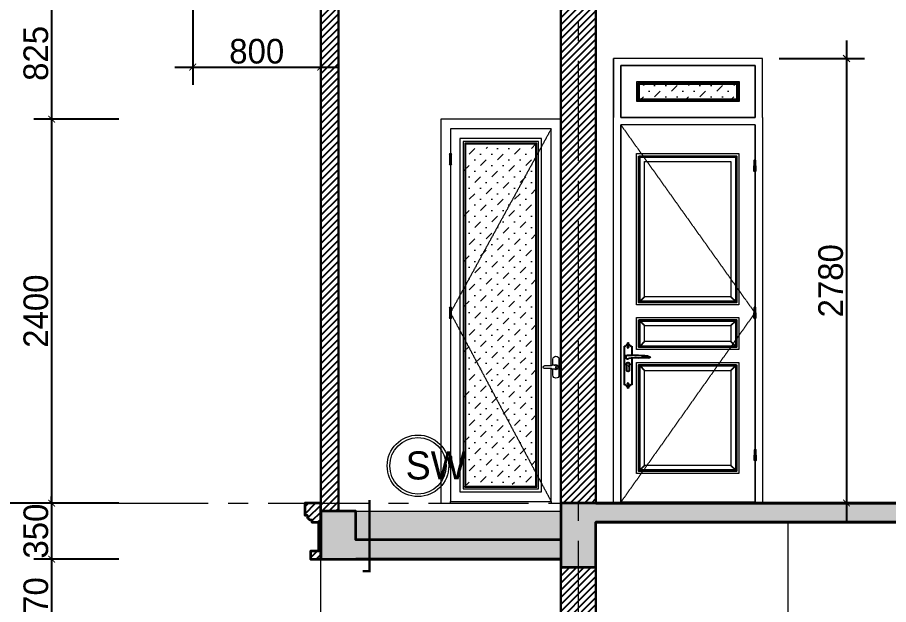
# Model space of a CAD drawing. Header units: millimetres. Extents: x 1832547 to 2001569, y -558009 to -417808.
# Drawn here: x 1939616 to 1945060, y -548834 to -545163 of the extents above; entities that cross this region are included whole.
import ezdxf

# ---------------------------------------------------------------- set-up
doc = ezdxf.new("R2010")
doc.units = ezdxf.units.MM
doc.header["$MEASUREMENT"] = 0
doc.linetypes.add('CENTER', pattern=[2, 1.25, -0.25, 0.25, -0.25])
doc.linetypes.add('HIDDEN', pattern=[9.525, 6.35, -3.175])
doc.layers.get('0').update_dxf_attribs({"linetype": 'CONTINUOUS'})
doc.layers.get('DEFPOINTS').update_dxf_attribs({"linetype": 'CONTINUOUS'})
for name, color, linetype, lineweight in [('AUDIT_I_120404221301-0', 7, 'CONTINUOUS', 15), ('CA-cot', 2, 'CONTINUOUS', 35), ('CA. HATCH', 250, 'CONTINUOUS', 9), ('CA. TUONG', 30, 'CONTINUOUS', 30), ('CA.cat 30', 30, 'CONTINUOUS', 35), ('CA.dim 08', 8, 'CONTINUOUS', 13), ('CA.khuat 75', 75, 'HIDDEN', 9), ('CA.manh 08', 8, 'CONTINUOUS', 9), ('CA.noi that 15', 15, 'CONTINUOUS', 9), ('CA.thay 145', 145, 'CONTINUOUS', 18), ('CA.tim 67', 67, 'CENTER', 9), ('CA.vat lieu 08', 8, 'CONTINUOUS', 5), ('Noithat', 39, 'CONTINUOUS', 9)]:
    doc.layers.add(name, color=color, linetype=linetype, lineweight=lineweight)
for name, color, linetype in [('Dim', 34, 'CONTINUOUS'), ('H', 250, 'CONTINUOUS'), ('net thay manh', 250, 'CONTINUOUS')]:
    doc.layers.add(name, color=color, linetype=linetype)
doc.styles.add('CA.JSC1', font='Vhavan.ttf', dxfattribs={"width": 0.8})
doc.styles.get("Standard").update_dxf_attribs({"font": 'roman.shx'})
doc.dimstyles.new('CA 70', dxfattribs={"dimscale": 0.7, "dimtxt": 220, "dimasz": 60, "dimexe": 160, "dimexo": 0, "dimgap": 30, "dimtad": 1, "dimdec": 0, "dimrnd": 5, "dimzin": 0, "dimdsep": 46, "dimtxsty": 'Standard', "dimblk": 'ARCHTICK', "dimcen": 0.09, "dimdle": 160, "dimclrd": 256, "dimclre": 256, "dimclrt": 255, "dimadec": 0, "dimazin": 0, "dimtfac": 1, "dimtdec": 0, "dimtix": 1, "dimtmove": 2, "dimatfit": 3, "dimldrblk": 'DOT', "dimfxl": 600, "dimfxlon": 1, "dimtolj": 1, "dimtzin": 0, "dimarcsym": 0})

# ---------------------------------------------------------------- blocks, each defined once
blk = doc.blocks.new('_ArchTick')
at = {"color": 1, "linetype": 'ByBlock', "const_width": 0.15}
blk.add_lwpolyline([(-0.5, -0.5), (0.5, 0.5)], dxfattribs=at)
blk = doc.blocks.new('*D533')
at = {"layer": 'CA.manh 08', "lineweight": -2, "transparency": 16777216}
for p, q in [((1939349, -544487.2), (1939349, -548311.2)), ((1939769, -544599.2), (1939237, -544599.2)), ((1939769, -548199.2), (1939237, -548199.2))]:
    blk.add_line(p, q, dxfattribs=at)
at = {"layer": 'DEFPOINTS', "color": 0, "transparency": 16777216}
for p in [(1939973.1, -544599.2), (1939349, -548199.2), (1939973.1, -548199.2)]:
    blk.add_point(p, dxfattribs=at)
at = {"layer": 'CA.manh 08', "lineweight": -2, "transparency": 16777216, "xscale": 42, "yscale": 42, "zscale": 42}
for p, rotation in [((1939349, -544599.2), 90), ((1939349, -548199.2), 270)]:
    blk.add_blockref('_ArchTick', p, dxfattribs=dict(at, rotation=rotation))
at = {"layer": 'CA.manh 08', "color": 255, "transparency": 16777216, "insert": (1939251, -546399.2), "char_height": 154, "attachment_point": 5, "rotation": 90}
blk.add_mtext('\\A1;3600', dxfattribs=at)
blk = doc.blocks.new('_DOT')
at = {"color": 1, "linetype": 'ByBlock'}
blk.add_line((-0.5, 0), (-1, 0), dxfattribs=at)
at = {"color": 1, "linetype": 'ByBlock', "const_width": 0.5}
blk.add_lwpolyline([(-0.25, 0, 1), (0.25, 0, 1)], format="xyb", close=True, dxfattribs=at)
blk = doc.blocks.new('*D534')
at = {"layer": 'CA.manh 08', "lineweight": -2, "transparency": 16777216}
for p, q in [((1939349, -548087.2), (1939349, -552011.2)), ((1939769, -548199.2), (1939237, -548199.2)), ((1939769, -551899.2), (1939237, -551899.2))]:
    blk.add_line(p, q, dxfattribs=at)
at = {"layer": 'DEFPOINTS', "color": 0, "transparency": 16777216}
for p in [(1939973.1, -548199.2), (1939349, -551899.2), (1940235.3, -551899.2)]:
    blk.add_point(p, dxfattribs=at)
at = {"layer": 'CA.manh 08', "lineweight": -2, "transparency": 16777216, "xscale": 42, "yscale": 42, "zscale": 42}
for p, rotation in [((1939349, -548199.2), 90), ((1939349, -551899.2), 270)]:
    blk.add_blockref('_ArchTick', p, dxfattribs=dict(at, rotation=rotation))
at = {"layer": 'CA.manh 08', "color": 255, "transparency": 16777216, "insert": (1939251, -550049.2), "char_height": 154, "attachment_point": 5, "rotation": 90}
blk.add_mtext('\\A1;3700', dxfattribs=at)
blk = doc.blocks.new('*D536')
at = {"layer": 'CA.manh 08', "lineweight": -2, "transparency": 16777216}
for p, q in [((1938779.8, -541837.2), (1938779.8, -552011.2)), ((1939199.8, -541949.2), (1938667.8, -541949.2)), ((1939199.8, -551899.2), (1938667.8, -551899.2))]:
    blk.add_line(p, q, dxfattribs=at)
at = {"layer": 'DEFPOINTS', "color": 0, "transparency": 16777216}
for p in [(1939965.7, -541949.2), (1938779.8, -551899.2), (1939965.7, -551899.2)]:
    blk.add_point(p, dxfattribs=at)
at = {"layer": 'CA.manh 08', "lineweight": -2, "transparency": 16777216, "xscale": 42, "yscale": 42, "zscale": 42}
for p, rotation in [((1938779.8, -541949.2), 90), ((1938779.8, -551899.2), 270)]:
    blk.add_blockref('_ArchTick', p, dxfattribs=dict(at, rotation=rotation))
at = {"layer": 'CA.manh 08', "color": 255, "transparency": 16777216, "insert": (1938681.8, -546924.2), "char_height": 154, "attachment_point": 5, "rotation": 90}
blk.add_mtext('\\A1;9950', dxfattribs=at)
blk = doc.blocks.new('A$C20F25EA7')
at = {"layer": 'CA.vat lieu 08', "ltscale": 0.5}
for centre, start, end in [((0, 42), 0, 180), ((0, -42), 180, 0)]:
    blk.add_arc(centre, 15.4, start, end, dxfattribs=at)
blk.add_wipeout([(18.8, 9.9), (25.1, 7), (60.1, 7), (65, 4.9), (67.1, 0), (65.1, -4.9), (60.1, -7), (25.1, -7), (18.8, -9.9), (0, -9.9), (-7, -7), (-9.9, 0), (-7, 7), (0, 9.9)]).dxf.layer = 'CA.vat lieu 08'
for p, q in [((0, 9.9), (18.8, 9.9)), ((18.8, 9.9), (24.6, 7.2)), ((25.5, 7), (60.1, 7)), ((0, -9.9), (18.8, -9.9)), ((19.7, -9.7), (24.6, -7.2)), ((25.5, -7), (60.1, -7))]:
    blk.add_line(p, q, dxfattribs=at)
for points in [[(-15.4, 42), (-15.4, -42)], [(15.4, 9.9), (15.4, 42)], [(15.4, -42), (15.4, -9.9)]]:
    blk.add_lwpolyline(points, dxfattribs=at)
blk.add_circle((0, 0), 2.8, dxfattribs=at)
for centre, radius, start, end in [((0, 0), 13.3, 48.259, 311.741), ((0, 0), 9.92, 90, 270), ((25.5, 8.9), 1.92, 242.8073, 270), ((60.1, 0), 6.96, 270, 90), ((18.8, -8), 1.92, 270, 297.1927), ((25.5, -8.9), 1.92, 90, 117.1927)]:
    blk.add_arc(centre, radius, start, end, dxfattribs=at)
blk = doc.blocks.new('BANLE')
at = {"layer": 'CA.noi that 15'}
for p, q in [((0, 68.6), (12, 68.6)), ((0, 38.2), (0, 68.6)), ((12, 68.6), (12, 38.2)), ((0, 38.2), (12, 38.2)), ((0, 6), (0, 36.4)), ((12, 36.4), (0, 36.4)), ((12, 6), (0, 6)), ((4, 38.2), (8, 38.2)), ((4, 36.4), (4, 38.2)), ((8, 36.4), (4, 36.4)), ((8, 38.2), (8, 36.4)), ((12, 36.4), (12, 6))]:
    blk.add_line(p, q, dxfattribs=at)
for centre, start, end in [((6, 68.6), 0, 180), ((6, 6), 180, 0)]:
    blk.add_arc(centre, 6, start, end, dxfattribs=at)
blk = doc.blocks.new('54y54')
at = {"layer": 'CA.dim 08'}
h = blk.add_hatch(dxfattribs=at)
h.set_pattern_fill('MUDST', color=256, scale=200, angle=45, style=0)
h.set_pattern_definition([(45, (1944595.16, -547749.67), (35.3553, 106.066), [50, -50, 0, -50, 0, -50])])
h.paths.add_polyline_path([(1944885.2, -547749.7), (1945335.2, -547715.2), (1945335.2, -545595.2), (1944885.2, -545629.7)])
at = {"layer": 'CA.khuat 75', "ltscale": 0.4}
blk.add_lwpolyline([(1945430.2, -545504.7), (1944800.2, -546654.7), (1945430.2, -547834.7)], dxfattribs=at)
at = {"layer": 'CA.noi that 15'}
blk.add_lwpolyline([(1944880.2, -547754.7), (1945350.2, -547754.7), (1945350.2, -545584.7), (1944880.2, -545584.7)], close=True, dxfattribs=at)
at = {"layer": 'CA.thay 145'}
blk.add_lwpolyline([(1945430.2, -547834.7), (1945430.2, -547844.7), (1945490.2, -547844.7), (1945490.2, -545444.7), (1944740.2, -545444.7), (1944740.2, -547844.7), (1944800.2, -547844.7), (1944800.2, -547834.7)], dxfattribs=at)
for points in [[(1944800.2, -547834.7), (1945430.2, -547834.7), (1945430.2, -545504.7), (1944800.2, -545504.7)], [(1944860.2, -547774.7), (1945370.2, -547774.7), (1945370.2, -545564.7), (1944860.2, -545564.7)]]:
    blk.add_lwpolyline(points, close=True, dxfattribs=at)
at = {"layer": 'CA.vat lieu 08'}
for points in [[(1944890.2, -547744.7), (1945340.2, -547744.7), (1945340.2, -545594.7), (1944890.2, -545594.7)], [(1944895.2, -547739.7), (1945335.2, -547739.7), (1945335.2, -545599.7), (1944895.2, -545599.7)]]:
    blk.add_lwpolyline(points, close=True, dxfattribs=at)
at = {"xscale": -1, "rotation": 180}
for p in [(1944794.2, -545657.4), (1944794.2, -546617.4)]:
    blk.add_blockref('BANLE', p, dxfattribs=at)
blk.add_blockref('BANLE', (1944794.2, -547621.9))
at = {"extrusion": (0, 0, -1), "xscale": 1.200000000186265, "yscale": 1.200000000186265, "zscale": -1.200000000186265}
blk.add_blockref('A$C20F25EA7', (-1945459.9, -546995), dxfattribs=at)
blk = doc.blocks.new('sÓwrwrrwrwr')
at = {"layer": 'Noithat', "linetype": 'Continuous'}
blk.add_line((6, 0), (-6, 0), dxfattribs=at)
at = {"layer": 'Noithat'}
for points in [[(6, 0), (6, 31.3, 0.414214), (0.4, 36.9), (-0.4, 36.9, 0.414214), (-6, 31.3), (-6, 0)], [(6, 0), (6, -31.3, -0.414214), (0.4, -36.9), (-0.4, -36.9, -0.414214), (-6, -31.3), (-6, 0)]]:
    blk.add_lwpolyline(points, format="xyb", dxfattribs=at)
blk = doc.blocks.new('KHOA')
at = {"layer": 'H'}
for p, q in [((-23.5, 92.2), (-23.5, 46.3)), ((-8.8, 98.5), (-6.7, 98.5)), ((-7.9, 99.3), (-6.7, 99.3)), ((-6.7, 99.3), (-6.7, 98.5)), ((-3.5, 85.8), (-3.5, 91.7)), ((-0.4, 99.3), (-0.4, 98.5)), ((0.9, 99.3), (-0.4, 99.3)), ((1.7, 98.5), (-0.4, 98.5)), ((16.5, 92.2), (16.5, -107.8)), ((-6.6, 88.8), (-0.6, 88.8)), ((-23.5, 32.8), (-23.5, -107.8)), ((7.8, 43.6), (7.8, 30.7)), ((-8.8, -114.1), (-6.7, -114.1)), ((-7.9, -114.8), (-6.7, -114.8)), ((-6.7, -114.8), (-6.7, -114.1)), ((-6.6, -104.4), (-0.6, -104.4)), ((-3.5, -101.4), (-3.5, -107.3)), ((1.7, -114.1), (-0.4, -114.1)), ((-0.4, -114.8), (-0.4, -114.1)), ((0.9, -114.8), (-0.4, -114.8))]:
    blk.add_line(p, q, dxfattribs=at)
blk.add_lwpolyline([(-3.4, 2, 6, 6, 0), (-3.4, -2.6, 4, 3, 0), (-3.4, -10.9, 1.8, 0.8, 0), (-3.4, -19, 1, 1.2, 0), (-3.4, -22.1, 1.2, 1.2, 0)], format="xyseb", dxfattribs=at)
for points in [[(-9.8, -9.9), (-9.8, -32.7)], [(3, -32.7), (3, -9.9)]]:
    blk.add_lwpolyline(points, dxfattribs=at)
for centre in [(-3.5, 88.8), (-3.5, -104.4)]:
    blk.add_circle(centre, 3.92, dxfattribs=at)
for centre, radius, start, end in [((-12.8, 66.5), 27.8, 96.2513, 112.6349), ((-14.4, 93.2), 3.82, 72.3252, 125.4244), ((-17.1, 95), 1.43, 328.1015, 70.5025), ((-12.1, 96.7), 1.07, 173.8481, 349.1017), ((-8.8, 96.2), 2.29, 88.8688, 172.7227), ((-6.2, 101), 2.41, 92.657, 225.2423), ((-7.6, 106.3), 3.18, 292.5325, 23.8379), ((-1.5, 109.3), 3.56, 124.197, 208.2348), ((-5.5, 109.3), 3.56, 331.7652, 55.803), ((0.5, 106.3), 3.18, 156.1621, 247.4675), ((-0.8, 101), 2.41, 314.7577, 87.343), ((1.8, 96.2), 2.29, 7.2773, 91.1312), ((5.1, 96.7), 1.07, 190.8983, 6.1519), ((7.3, 93.2), 3.82, 54.5756, 107.6748), ((10, 95), 1.43, 109.4975, 211.8985), ((5.8, 66.5), 27.8, 67.3651, 83.7487), ((-82.4, 587.1), 543.9, 269.1166, 275.9249), ((-17.6, -67.1), 113.5, 77.0499, 94.3776), ((-113.5, 35.6), 4.51, 164.3617, 317.5619), ((-93.2, -6.1), 49.4, 87.2758, 119.926), ((-84.3, -260.8), 294.5, 84.96, 95.04), ((-39.5, -152.9), 186.4, 80.2998, 95.8198), ((-3.4, -2.3), 9.94, 309.9002, 230.0998), ((-0.1, 33.5), 8.41, 198.2808, 340.9097), ((-3.4, -32.7), 6.38, 180, 0), ((-12.8, -82.1), 27.8, 247.3651, 263.7487), ((-17.1, -110.5), 1.43, 289.4975, 31.8985), ((-14.4, -108.8), 3.82, 234.5756, 287.6748), ((-12.1, -112.3), 1.07, 10.8983, 186.1519), ((-8.8, -111.8), 2.29, 187.2773, 271.1312), ((-6.2, -116.5), 2.41, 134.7577, 267.343), ((-7.6, -121.9), 3.18, 336.1621, 67.4675), ((-1.5, -124.8), 3.56, 151.7652, 235.803), ((-5.5, -124.8), 3.56, 304.197, 28.2348), ((0.5, -121.9), 3.18, 112.5325, 203.8379), ((-0.8, -116.5), 2.41, 272.657, 45.2423), ((1.8, -111.8), 2.29, 268.8688, 352.7227), ((5.1, -112.3), 1.07, 353.8481, 169.1017), ((7.3, -108.8), 3.82, 252.3252, 305.4244), ((10, -110.5), 1.43, 148.1015, 250.5025), ((5.8, -82.1), 27.8, 276.2513, 292.6349)]:
    blk.add_arc(centre, radius, start, end, dxfattribs=at)
blk = doc.blocks.new('A$C796aad6e')
at = {"layer": 'CA. HATCH'}
h = blk.add_hatch(dxfattribs=at)
h.set_pattern_fill('MUDST', color=256, scale=200, angle=45, double=1)
h.set_pattern_definition([(45, (-1976142.46, 550321.75), (35.355339, 106.0660172), [50, -50, 0, -50, 0, -50])])
h.paths.add_polyline_path([(159, 2620.9), (771, 2620.9), (771, 2523.9), (159, 2523.9)])
at = {"layer": 'CA.khuat 75', "ltscale": 0.4}
blk.add_lwpolyline([(45, 2364.9), (883.1, 1189.3), (45, 5)], dxfattribs=at)
at = {"layer": 'CA.noi that 15'}
for points in [[(193.1, 2135), (733.1, 2135), (733.1, 1289.9), (193.1, 1289.9)], [(193.1, 1109.9), (733.1, 1109.9), (733.1, 1009.9), (193.1, 1009.9)], [(733.1, 829.9), (733.1, 235), (193.1, 235), (193.1, 829.9)]]:
    blk.add_lwpolyline(points, close=True, dxfattribs=at)
at = {"layer": 'CA.thay 145'}
for points in [[(0, 2409.9), (0, 2779.9)], [(930, 2409.9), (930, 2779.9), (0, 2779.9), (0, 2409.9)], [(930, 2409.9), (930, 2779.9)], [(885, 2409.9), (885, 2734.9), (45, 2734.9), (45, 2409.9)], [(0, 0), (0, 2409.9)], [(930, 2409.9), (930, 0), (885, 0), (885, 2364.9), (45, 2364.9), (45, 0), (0, 0)], [(45, 2409.9), (885, 2409.9)], [(885, 2364.9), (885, 5), (45, 5), (45, 2364.9)], [(783.1, 879.9), (783.1, 185), (143.1, 185), (143.1, 879.9), (783.1, 879.9)]]:
    blk.add_lwpolyline(points, dxfattribs=at)
for points in [[(45, 2734.9), (885, 2734.9), (885, 2409.9), (45, 2409.9)], [(145, 2634.9), (785, 2634.9), (785, 2509.9), (145, 2509.9)], [(143.1, 2185), (783.1, 2185), (783.1, 1239.9), (143.1, 1239.9)], [(143.1, 1159.9), (783.1, 1159.9), (783.1, 959.9), (143.1, 959.9)]]:
    blk.add_lwpolyline(points, close=True, dxfattribs=at)
at = {"layer": 'net thay manh'}
for p, q in [((193.1, 1289.9), (163.1, 1259.9)), ((733.1, 1289.9), (763.1, 1259.9)), ((193.1, 1109.9), (163.1, 1139.9)), ((733.1, 1109.9), (763.1, 1139.9)), ((193.1, 1009.9), (163.1, 979.9)), ((733.1, 1009.9), (763.1, 979.9)), ((163.1, 859.9), (193.1, 829.9)), ((733.1, 829.9), (763.1, 859.9)), ((193.1, 235), (163.1, 205)), ((733.1, 235), (763.1, 205))]:
    blk.add_line(p, q, dxfattribs=at)
for points in [[(152, 2627.9), (778, 2627.9), (778, 2516.9), (152, 2516.9)], [(159, 2620.9), (771, 2620.9), (771, 2523.9), (159, 2523.9)], [(158.1, 2170), (768.1, 2170), (768.1, 1254.9), (158.1, 1254.9)], [(163.1, 2165), (763.1, 2165), (763.1, 1259.9), (163.1, 1259.9)], [(158.1, 1144.9), (768.1, 1144.9), (768.1, 974.9), (158.1, 974.9)], [(163.1, 1139.9), (763.1, 1139.9), (763.1, 979.9), (163.1, 979.9)], [(768.1, 864.9), (768.1, 200), (158.1, 200), (158.1, 864.9)], [(763.1, 859.9), (763.1, 205), (163.1, 205), (163.1, 859.9)]]:
    blk.add_lwpolyline(points, close=True, dxfattribs=at)
at = {"layer": 'CA.thay 145'}
for p in [(882.9, 2108.8), (883.1, 1189.3), (885, 299.7)]:
    blk.add_blockref('sÓwrwrrwrwr', p, dxfattribs=at)
at = {"layer": 'Dim', "linetype": 'CENTER', "ltscale": 0.6, "xscale": -1.200000000186265, "yscale": 1.200000000186265, "zscale": 1.200000000186264}
blk.add_blockref('KHOA', (86.2, 869.8), dxfattribs=at)
blk = doc.blocks.new('*D560')
at = {"layer": 'CA.manh 08', "lineweight": -2, "transparency": 16777216}
for p, q in [((1944796.7, -545307.4), (1944796.7, -548311.2)), ((1944376.7, -545419.4), (1944908.7, -545419.4)), ((1944376.7, -548199.2), (1944908.7, -548199.2))]:
    blk.add_line(p, q, dxfattribs=at)
at = {"layer": 'DEFPOINTS', "color": 0, "transparency": 16777216}
for p in [(1944271.4, -545419.4), (1944271.4, -548199.2), (1944796.7, -548199.2)]:
    blk.add_point(p, dxfattribs=at)
at = {"layer": 'CA.manh 08', "lineweight": -2, "transparency": 16777216, "xscale": 42, "yscale": 42, "zscale": 42}
for p, rotation in [((1944796.7, -545419.4), 90), ((1944796.7, -548199.2), 270)]:
    blk.add_blockref('_ArchTick', p, dxfattribs=dict(at, rotation=rotation))
at = {"layer": 'CA.manh 08', "color": 255, "transparency": 16777216, "insert": (1944698.7, -546809.3), "char_height": 154, "attachment_point": 5, "rotation": 90}
blk.add_mtext('\\A1;2780', dxfattribs=at)
blk = doc.blocks.new('*D565')
at = {"layer": 'CA.manh 08', "lineweight": -2, "transparency": 16777216}
for p, q in [((1939829.9, -544864.1), (1939829.9, -545911.2)), ((1940249.9, -544976.1), (1939717.9, -544976.1)), ((1940249.9, -545799.2), (1939717.9, -545799.2))]:
    blk.add_line(p, q, dxfattribs=at)
at = {"layer": 'DEFPOINTS', "color": 0, "transparency": 16777216}
for p in [(1941198.3, -544976.1), (1939829.9, -545799.2), (1942261.4, -545799.2)]:
    blk.add_point(p, dxfattribs=at)
at = {"layer": 'CA.manh 08', "lineweight": -2, "transparency": 16777216, "xscale": 42, "yscale": 42, "zscale": 42}
for p, rotation in [((1939829.9, -544976.1), 90), ((1939829.9, -545799.2), 270)]:
    blk.add_blockref('_ArchTick', p, dxfattribs=dict(at, rotation=rotation))
at = {"layer": 'CA.manh 08', "color": 255, "transparency": 16777216, "insert": (1939731.9, -545387.6), "char_height": 154, "attachment_point": 5, "rotation": 90}
blk.add_mtext('\\A1;825', dxfattribs=at)
blk = doc.blocks.new('*D566')
at = {"layer": 'CA.manh 08', "lineweight": -2, "transparency": 16777216}
for p, q in [((1939829.9, -545687.2), (1939829.9, -548311.2)), ((1940249.9, -545799.2), (1939717.9, -545799.2)), ((1940249.9, -548199.2), (1939717.9, -548199.2))]:
    blk.add_line(p, q, dxfattribs=at)
at = {"layer": 'DEFPOINTS', "color": 0, "transparency": 16777216}
for p in [(1942261.4, -545799.2), (1939829.9, -548199.2), (1941018.4, -548199.2)]:
    blk.add_point(p, dxfattribs=at)
at = {"layer": 'CA.manh 08', "lineweight": -2, "transparency": 16777216, "xscale": 42, "yscale": 42, "zscale": 42}
for p, rotation in [((1939829.9, -545799.2), 90), ((1939829.9, -548199.2), 270)]:
    blk.add_blockref('_ArchTick', p, dxfattribs=dict(at, rotation=rotation))
at = {"layer": 'CA.manh 08', "color": 255, "transparency": 16777216, "insert": (1939731.9, -546999.2), "char_height": 154, "attachment_point": 5, "rotation": 90}
blk.add_mtext('\\A1;2400', dxfattribs=at)
blk = doc.blocks.new('*D567')
at = {"layer": 'CA.manh 08', "lineweight": -2, "transparency": 16777216}
for p, q in [((1939829.9, -548199.2), (1939829.9, -548157.2)), ((1940249.9, -548199.2), (1939717.9, -548199.2)), ((1939829.9, -548199.2), (1939829.9, -548549.4)), ((1940249.9, -548549.4), (1939717.9, -548549.4)), ((1939829.9, -548549.4), (1939829.9, -548591.4))]:
    blk.add_line(p, q, dxfattribs=at)
at = {"layer": 'DEFPOINTS', "color": 0, "transparency": 16777216}
for p in [(1941018.4, -548199.2), (1939829.9, -548549.4), (1941731.4, -548549.4)]:
    blk.add_point(p, dxfattribs=at)
at = {"layer": 'CA.manh 08', "lineweight": -2, "transparency": 16777216, "xscale": 42, "yscale": 42, "zscale": 42}
for p, rotation in [((1939829.9, -548199.2), 270), ((1939829.9, -548549.4), 90)]:
    blk.add_blockref('_ArchTick', p, dxfattribs=dict(at, rotation=rotation))
at = {"layer": 'CA.manh 08', "color": 255, "transparency": 16777216, "insert": (1939731.9, -548374.3), "char_height": 154, "attachment_point": 5, "rotation": 90}
blk.add_mtext('\\A1;350', dxfattribs=at)
blk = doc.blocks.new('*D568')
at = {"layer": 'CA.manh 08', "lineweight": -2, "transparency": 16777216}
for p, q in [((1939829.9, -548437.4), (1939829.9, -549231.2)), ((1940249.9, -548549.4), (1939717.9, -548549.4)), ((1940249.9, -549119.2), (1939717.9, -549119.2))]:
    blk.add_line(p, q, dxfattribs=at)
at = {"layer": 'DEFPOINTS', "color": 0, "transparency": 16777216}
for p in [(1941731.4, -548549.4), (1939829.9, -549119.2), (1943164.2, -549119.2)]:
    blk.add_point(p, dxfattribs=at)
at = {"layer": 'CA.manh 08', "lineweight": -2, "transparency": 16777216, "xscale": 42, "yscale": 42, "zscale": 42}
for p, rotation in [((1939829.9, -548549.4), 90), ((1939829.9, -549119.2), 270)]:
    blk.add_blockref('_ArchTick', p, dxfattribs=dict(at, rotation=rotation))
at = {"layer": 'CA.manh 08', "color": 255, "transparency": 16777216, "insert": (1939731.9, -548834.3), "char_height": 154, "attachment_point": 5, "rotation": 90}
blk.add_mtext('\\A1;570', dxfattribs=at)
blk = doc.blocks.new('*D584')
at = {"layer": 'CA.manh 08', "lineweight": -2, "transparency": 16777216}
for p, q in [((1940711.4, -545053), (1940711.4, -545585)), ((1941511.4, -545053), (1941511.4, -545585)), ((1940599.4, -545473), (1941623.4, -545473))]:
    blk.add_line(p, q, dxfattribs=at)
at = {"layer": 'DEFPOINTS', "color": 0, "transparency": 16777216}
for p in [(1940711.4, -544666.3), (1941511.4, -544728.1), (1941511.4, -545473)]:
    blk.add_point(p, dxfattribs=at)
at = {"layer": 'CA.manh 08', "lineweight": -2, "transparency": 16777216, "xscale": 42, "yscale": 42, "zscale": 42, "rotation": 180}
blk.add_blockref('_ArchTick', (1940711.4, -545473), dxfattribs=at)
at = {"layer": 'CA.manh 08', "lineweight": -2, "transparency": 16777216, "xscale": 42, "yscale": 42, "zscale": 42}
blk.add_blockref('_ArchTick', (1941511.4, -545473), dxfattribs=at)
at = {"layer": 'CA.manh 08', "color": 255, "transparency": 16777216, "insert": (1941111.4, -545375), "char_height": 154, "attachment_point": 5}
blk.add_mtext('\\A1;800', dxfattribs=at)
blk = doc.blocks.new('A$C31C4286B')
at = {"color": 2, "ltscale": 5}
blk.add_lwpolyline([(61.5, 644.2, 22.4, 22.4, 0), (61.5, 11.2, 22.4, 22.4, 0), (0, 11.2, 0, 0, 0), (0, 947.5, 0, 0, 0), (218.3, 947.5, 0, 0, 0)], format="xyseb", dxfattribs=at)
at = {"layer": 'CA.manh 08'}
blk.add_circle((491.9, 947.5), 273.7, dxfattribs=at)
at = {"layer": 'CA.thay 145'}
blk.add_circle((491.9, 947.5), 250.8, dxfattribs=at)

msp = doc.modelspace()

# ---------------------------------------------------------------- hatches: boundary and pattern name
at = {"layer": 'CA.vat lieu 08'}
h = msp.add_hatch(dxfattribs=at)
h.set_pattern_fill('AR-SAND', color=256, scale=11, angle=11)
h.set_pattern_definition([(48.5, (0, 0), (-4.7244043, 20.67343179), [0, -16.72, 0, -18.7, 0, -17.875]), (18.5, (0, 0), (13.18647074, 34.1878307), [0, -9.02, 0, -15.07, 0, -5.775]), (338.5, (-13.281, -2.582), (33.61431157, 6.59737497), [0, -5.5, 0, -19.8, 0, -25.85]), (328.5, (-13.28, -2.582), (30.6176992, 15.7866081), [0, -2.75, 0, -12.98, 0, -14.85])])
h.paths.add_polyline_path([(1941731.4, -548249.2), (1943011.4, -548249.2), (1943011.4, -548429.4), (1941731.4, -548429.4)])
at = {"layer": 'H'}
h = msp.add_hatch(dxfattribs=at)
h.set_pattern_fill('ANSI31', color=256, scale=250, style=0)
h.paths.add_polyline_path([(1941511.4, -548199.2), (1941411.4, -548199.2), (1941411.4, -548274.2), (1941426.4, -548274.2), (1941426.4, -548278.3), (1941426.9, -548282.3), (1941427.9, -548286.2), (1941429.6, -548289.9), (1941431.7, -548293.3), (1941434.4, -548296.3), (1941437.4, -548299), (1941440.8, -548301.1), (1941444.5, -548302.8), (1941448.4, -548303.8), (1941452.4, -548304.3), (1941456.4, -548304.3), (1941456.4, -548319.2), (1941496.4, -548319.2), (1941496.4, -548499.2), (1941446.4, -548499.2), (1941446.4, -548549.2), (1941511.4, -548549.2)])

# ---------------------------------------------------------------- linework, layer by layer
at = {"layer": 'CA-cot'}
for points in [[(1943231.4, -548199.2), (1943011.4, -548199.2), (1943011.4, -548249.2)], [(1943231.4, -548199.2), (1947891.4, -548199.2)], [(1941731.4, -548249.2), (1941511.4, -548249.2), (1941511.4, -548549.4), (1941731.4, -548549.4), (1941731.4, -548549.4)], [(1943011.4, -548369.2), (1943011.4, -548599.2), (1943231.4, -548599.2), (1943231.4, -548319.2)], [(1947891.4, -548319.2), (1943231.4, -548319.2)], [(1943011.4, -548549.4), (1941731.4, -548549.4)]]:
    msp.add_lwpolyline(points, dxfattribs=at)
at = {"layer": 'CA. TUONG'}
for points in [[(1941621.4, -548249.2), (1941511.4, -548249.2), (1941511.4, -544976.1), (1941621.4, -544976.1)], [(1943011.4, -548199.2), (1943231.4, -548199.2), (1943231.4, -544999.2), (1943011.4, -544999.2)], [(1943011.4, -548984.2), (1943231.4, -548984.2), (1943231.4, -548599.2), (1943011.4, -548599.2)]]:
    msp.add_lwpolyline(points, close=True, dxfattribs=at)
at = {"layer": 'CA.cat 30'}
msp.add_lwpolyline([(1941511.4, -548199.2), (1941411.4, -548199.2), (1941411.4, -548274.2), (1941426.4, -548274.2), (1941426.4, -548278.3), (1941426.9, -548282.3), (1941427.9, -548286.2), (1941429.6, -548289.9), (1941431.7, -548293.3), (1941434.4, -548296.3), (1941437.4, -548299), (1941440.8, -548301.1), (1941444.5, -548302.8), (1941448.4, -548303.8), (1941452.4, -548304.3), (1941456.4, -548304.3), (1941456.4, -548319.2), (1941496.4, -548319.2), (1941496.4, -548499.2), (1941446.4, -548499.2), (1941446.4, -548549.2), (1941511.4, -548549.2)], close=True, dxfattribs=at)
at = {"layer": 'CA.dim 08'}
msp.add_lwpolyline([(1941731.4, -548249.2), (1943011.4, -548249.2), (1943011.4, -548429.4), (1941731.4, -548429.4)], close=True, dxfattribs=at)
at = {"layer": 'CA.thay 145'}
msp.add_lwpolyline([(1944431.4, -551889.2), (1944431.4, -548319.2)], dxfattribs=at)
at = {"layer": 'CA.tim 67', "ltscale": 500}
for p, q in [((1941511.4, -556059.9), (1941511.4, -538939.4)), ((1943121.4, -556059.9), (1943121.4, -538939.4))]:
    msp.add_line(p, q, dxfattribs=at)
msp.add_lwpolyline([(1938183.9, -548199.2), (1959695.1, -548199.2)], dxfattribs=at)

# ---------------------------------------------------------------- block references
at = {"layer": 'CA-cot'}
msp.add_blockref('A$C796aad6e', (1943341.4, -548199.2), dxfattribs=at)

# ---------------------------------------------------------------- dimensions: what is measured, and where the dimension line sits
at = {"layer": 'CA.manh 08'}
for base, p1, p2, picture, middle in [((1938779.8, -551899.2), (1939965.7, -541949.2), (1939965.7, -551899.2), '*D536', (1938681.8, -546924.2)), ((1939349, -548199.2), (1939973.1, -544599.2), (1939973.1, -548199.2), '*D533', (1939251, -546399.2)), ((1944796.7, -548199.2), (1944271.4, -545419.4), (1944271.4, -548199.2), '*D560', (1944698.7, -546809.3)), ((1939349, -551899.2), (1939973.1, -548199.2), (1940235.3, -551899.2), '*D534', (1939251, -550049.2)), ((1939829.9, -548549.4), (1941018.4, -548199.2), (1941731.4, -548549.4), '*D567', (1939731.9, -548374.3)), ((1939829.9, -549119.2), (1941731.4, -548549.4), (1943164.2, -549119.2), '*D568', (1939731.9, -548834.3))]:
    dim = msp.add_linear_dim(base=base, p1=p1, p2=p2, angle=90, dimstyle='CA 70', dxfattribs=at)
    dim.commit()
    dim.dimension.update_dxf_attribs({"geometry": picture, "text_midpoint": middle})
dim = msp.add_linear_dim(base=(1941511.4, -545473), p1=(1940711.4, -544666.3), p2=(1941511.4, -544728.1), dimstyle='CA 70', dxfattribs=at)
dim.commit()
dim.dimension.update_dxf_attribs({"geometry": '*D584', "text_midpoint": (1941111.4, -545375)})

# ---------------------------------------------------------------- next in the draw order: block references
at = {"layer": 'CA-cot'}
msp.add_blockref('54y54', (-2478.7, -354.6), dxfattribs=at)

# ---------------------------------------------------------------- next in the draw order: hatches: boundary and pattern name
at = {"layer": 'CA. HATCH'}
h = msp.add_hatch(dxfattribs=at)
h.set_pattern_fill('BETONG', color=256, scale=20, pattern_type=2)
h.set_pattern_definition([(0, (0, 0), (0, 103.9230485), [2.5, -57.5]), (0, (0, 4.33), (0, 103.9230485), [2.5, -57.5]), (120, (0, 0), (-90, -51.961524), [2.5, -57.5]), (120, (3.75, 2.17), (-90, -51.961524), [2.5, -57.5]), (0, (30, 51.96), (0, 103.9230485), [2.5, -57.5]), (0, (30, 56.29), (0, 103.9230485), [2.5, -57.5]), (120, (30, 51.96), (-90, -51.961524), [2.5, -57.5]), (120, (33.75, 54.13), (-90, -51.961524), [2.5, -57.5]), (60, (2.5, 0), (-90, 51.961524), [2.5, -57.5]), (60, (-1.25, 2.17), (-90, 51.961524), [2.5, -57.5]), (60, (32.5, -51.96), (-90, 51.961524), [2.5, -57.5]), (60, (28.75, -49.8), (-90, 51.961524), [2.5, -57.5]), (45, (0, 0), (-21.21320344, 21.21320344), []), (50, (0, 0), (143.4520365, -12.550427), [15, -165]), (355, (0, 0), (-27.750267, 150.438427), [12, -132]), (100.4514, (11.95, -1.05), (115.701876, 137.887908), [12.748038, -140.228422]), (46.1842, (0, 40), (213.44821, -33.103803), [22.5, -247.5]), (96.6356, (17.79, 37.24), (186.932541, 194.823574), [19.122058, -210.3426]), (351.1842, (0, 40), (186.93239, 194.82372), [18, -198]), (21, (20, 30), (119.3814104, -80.523778), [15, -165]), (326, (20, 30), (48.663066, 145.030009), [12, -132]), (71.4514, (29.95, 23.29), (168.044526, 64.506099), [12.748038, -140.228422]), (37.5, (0, 0), (2.431971, 66.5787708), [0, -130.4, 0, -134, 0, -132.5]), (7.5, (0, 0), (52.6139075, 78.8823424), [0, -76.4, 0, -127.4, 0, -50.5]), (327.5, (-44.6, 0), (106.7644872, -4.5109743), [0, -50, 0, -156, 0, -207]), (317.5, (-64.6, 0), (116.637234, 20.0209965), [0, -65, 0, -103.6, 0, -147])])
h.paths.add_polyline_path([(1955211.4, -544599.3), (1955101.4, -544599.3), (1953736.4, -541949.3), (1953736.4, -541609.3), (1953516.4, -541609.3), (1953516.4, -541949.3), (1953601.5, -541949.3), (1954966.5, -544599.2), (1951371.4, -544599.2), (1951151.4, -544599.2), (1948111.4, -544599.2), (1947891.4, -544599.2), (1947891.4, -544599.2), (1943231.4, -544599.2), (1943231.4, -544599.2), (1943011.4, -544599.2), (1941756.4, -544598.8), (1943121.4, -541948.8), (1943206.4, -541948.8), (1943206.4, -541608.9), (1942986.4, -541608.9), (1942986.4, -541948.8), (1941621.4, -544598.8), (1941511.4, -544598.8), (1941511.4, -544857), (1941198.3, -544857), (1941198.3, -544598.8), (1940978.3, -544598.8), (1940743.8, -544598.8), (1940743.8, -544717.9), (1940978.3, -544717.9), (1940978.3, -544976.1), (1941198.3, -544976.1), (1941511.4, -544976.1), (1941731.4, -544976.1), (1941731.4, -544719.2), (1943011.4, -544719.2), (1943011.4, -544999.2), (1943231.4, -544999.2), (1943231.4, -544719.2), (1947891.4, -544719.2), (1947891.4, -544999.2), (1948111.4, -544999.2), (1948111.4, -544719.2), (1951151.4, -544719.2), (1951151.4, -544999.2), (1951371.4, -544999.2), (1951371.4, -544717.9), (1954991.4, -544717.9), (1954991.4, -544976.1), (1955211.4, -544976.1), (1955524.6, -544976.1), (1955744.6, -544976.1), (1955744.6, -544717.9), (1955979.1, -544717.9), (1955979.1, -544598.8), (1955744.6, -544598.8), (1955524.6, -544598.8), (1955524.6, -544857), (1955211.4, -544857)])
h.paths.add_polyline_path([(1958711.4, -548199.2), (1958491.4, -548199.2), (1958491.4, -548249.2), (1955211.4, -548249.2), (1955211.4, -548199.2), (1954991.4, -548199.2), (1951371.4, -548199.2), (1951151.4, -548199.2), (1948111.4, -548199.2), (1947891.4, -548199.2), (1943231.4, -548199.2), (1943011.4, -548199.2), (1943011.4, -548429.4), (1941731.4, -548429.4), (1941731.4, -548249.2), (1941511.4, -548249.2), (1941511.4, -548549.4), (1943011.4, -548549.4), (1943011.4, -548599.2), (1943231.4, -548599.2), (1943231.4, -548319.2), (1947891.4, -548319.2), (1947891.4, -548599.2), (1948111.4, -548599.2), (1948111.4, -548319.2), (1951151.4, -548319.2), (1951151.4, -548599.2), (1951371.4, -548599.2), (1951371.4, -548319.2), (1954991.4, -548319.2), (1954991.4, -548599.2), (1955211.4, -548599.2), (1955211.4, -548369.2), (1958491.4, -548369.2), (1958491.4, -548599.2), (1958711.4, -548599.2)])
h.paths.add_polyline_path([(1943011.4, -549034.2), (1942946.4, -549034.2), (1942946.4, -548984.2), (1943011.4, -548984.2), (1943231.4, -548984.2), (1943231.4, -549119.2), (1943011.4, -549119.2)])
h.paths.add_polyline_path([(1943011.4, -551899.2), (1943231.4, -551899.2), (1943231.4, -552399.2), (1943011.4, -552399.2)])
h.paths.add_polyline_path([(1947891.4, -551899.2), (1948111.4, -551899.2), (1948111.4, -552399.2), (1947891.4, -552399.2)])
h.paths.add_polyline_path([(1951151.4, -551899.2), (1951371.4, -551899.2), (1951371.4, -552399.2), (1951151.4, -552399.2)])
h.paths.add_polyline_path([(1954991.4, -551899.2), (1955211.4, -551899.2), (1955211.4, -552399.2), (1954991.4, -552399.2)])
h.paths.add_polyline_path([(1958491.4, -551899.2), (1958711.4, -551899.2), (1958711.4, -552399.2), (1958491.4, -552399.2)])
at = {"layer": 'H'}
h = msp.add_hatch(dxfattribs=at)
h.set_pattern_fill('ANSI31', color=256, scale=250, style=0)
h.paths.add_polyline_path([(1943011.4, -548984.2), (1943231.4, -548984.2), (1943231.4, -548599.2), (1943011.4, -548599.2)])
h.paths.add_polyline_path([(1943011.4, -548199.2), (1943231.4, -548199.2), (1943231.4, -544999.2), (1943011.4, -544999.2)])
h.paths.add_polyline_path([(1941621.4, -548249.2), (1941511.4, -548249.2), (1941511.4, -544976.1), (1941621.4, -544976.1)])
h.paths.add_polyline_path([(1940978.3, -544717.9), (1940743.8, -544717.9), (1940743.8, -544598.8), (1940711.4, -544598.8), (1940711.4, -544732.9), (1940743.8, -544732.9), (1940743.8, -544749.6), (1940762.3, -544749.6), (1940762.3, -544749.6), (1940768.7, -544751.4), (1940775, -544753.5), (1940781.1, -544756.1), (1940787.1, -544759.1), (1940792.8, -544762.5), (1940798.3, -544766.2), (1940803.6, -544770.3), (1940808.5, -544774.8), (1940813.2, -544779.5), (1940817.5, -544784.6), (1940821.5, -544789.9), (1940821.5, -544789.9), (1940822.2, -544794.5), (1940823.2, -544799), (1940824.6, -544803.4), (1940826.2, -544807.7), (1940828.1, -544811.9), (1940830.3, -544816), (1940832.8, -544819.9), (1940835.5, -544823.6), (1940838.5, -544827.2), (1940841.7, -544830.5), (1940845.2, -544833.6), (1940848.8, -544836.4), (1940852.7, -544839), (1940856.7, -544841.3), (1940860.8, -544843.4), (1940865.1, -544845.1), (1940869.5, -544846.6), (1940874, -544847.7), (1940874, -544847.7), (1940874, -544874), (1940897.2, -544874.1), (1940963.3, -544874.1), (1940963.3, -544976.1), (1940978.3, -544976.1)])
h.paths.add_polyline_path([(1942881.4, -548909.2), (1943011.4, -548909.2), (1943011.4, -548984.2), (1942946.4, -548984.2), (1942946.4, -549034.2), (1943011.4, -549034.2), (1943011.4, -549119.2), (1942981.4, -549119.2), (1942981.4, -549099.2), (1942971.4, -549099.2), (1942971.4, -549069.2), (1942961.4, -549069.2), (1942961.4, -549049.2), (1942941.4, -549049.2), (1942931.4, -549049.2), (1942931.4, -549019.2), (1942925.5, -549015.5), (1942919.8, -549011.3), (1942914.6, -549006.5), (1942909.8, -549001.3), (1942905.5, -548995.7), (1942901.8, -548989.8), (1942898.5, -548983.5), (1942895.9, -548977), (1942893.8, -548970.2), (1942892.4, -548963.3), (1942891.6, -548956.3), (1942891.4, -548949.2), (1942881.4, -548949.2)])
h.paths.add_polyline_path([(1948111.4, -548199.2), (1948001.4, -548199.2), (1948001.4, -544999.2), (1948111.4, -544999.2)])
h.paths.add_polyline_path([(1954991.4, -544976.1), (1955211.4, -544976.1), (1955211.4, -548199.2), (1954991.4, -548199.2)])
h.paths.add_polyline_path([(1955211.4, -551899.2), (1955101.4, -551899.2), (1955101.4, -548699.2), (1955211.4, -548699.2)])
edge = h.paths.add_edge_path()
edge.add_line((1953736.4, -541609.3), (1953846.4, -541609.3))
edge.add_line((1953846.4, -541609.3), (1953956.3, -541609.3))
edge.add_line((1953956.3, -541609.3), (1953956.3, -541649.3))
edge.add_line((1953956.3, -541649.3), (1953921.3, -541649.3))
edge.add_line((1953921.3, -541649.3), (1953921.3, -541674.3))
edge.add_line((1953921.3, -541674.3), (1953906.3, -541674.3))
edge.add_line((1953906.3, -541674.3), (1953906.3, -541704.3))
edge.add_arc((1954290.9, -542085.7), 541.7, 135.233, 145.9663)
edge.add_arc((1954156.7, -541980), 371.5, 147.8935, 165.8597)
edge.add_line((1953796.4, -541889.3), (1953761.4, -541889.3))
edge.add_line((1953761.4, -541889.3), (1953761.4, -541924.3))
edge.add_line((1953761.4, -541924.3), (1953736.4, -541924.3))
edge.add_line((1953736.4, -541924.3), (1953736.4, -541609.3))
edge = h.paths.add_edge_path()
edge.add_line((1942986.4, -541608.9), (1942876.5, -541608.9))
edge.add_line((1942876.5, -541608.9), (1942766.5, -541608.9))
edge.add_line((1942766.5, -541608.9), (1942766.5, -541648.9))
edge.add_line((1942766.5, -541648.9), (1942801.6, -541648.9))
edge.add_line((1942801.6, -541648.9), (1942801.6, -541673.9))
edge.add_line((1942801.6, -541673.9), (1942816.6, -541673.9))
edge.add_line((1942816.6, -541673.9), (1942816.6, -541703.9))
edge.add_arc((1942432, -542085.3), 541.7, 34.0337, 44.767, ccw=False)
edge.add_arc((1942566.2, -541979.6), 371.5, 14.1403, 32.1065, ccw=False)
edge.add_line((1942926.4, -541888.8), (1942961.4, -541888.8))
edge.add_line((1942961.4, -541888.8), (1942961.4, -541923.8))
edge.add_line((1942961.4, -541923.8), (1942986.4, -541923.8))
edge.add_line((1942986.4, -541923.8), (1942986.4, -541608.9))

# ---------------------------------------------------------------- next in the draw order: linework, layer by layer
at = {"layer": 'CA-cot'}
msp.add_lwpolyline([(1947891.4, -548199.2), (1943231.4, -548199.2), (1943011.4, -548199.2), (1943011.4, -548429.4), (1941731.4, -548429.4), (1941731.4, -548249.2), (1941511.4, -548249.2), (1941511.4, -548549.4), (1941511.4, -548549.4), (1943011.4, -548549.4), (1943011.4, -548599.2), (1943231.4, -548599.2), (1943231.4, -548319.2), (1947891.4, -548319.2)], dxfattribs=at)

# ---------------------------------------------------------------- next in the draw order: block references
at = {"layer": 'CA.thay 145', "xscale": 0.703125, "yscale": 0.703125, "zscale": 0.703125}
msp.add_blockref('A$C31C4286B', (1941773.2, -548632.3), dxfattribs=at)

# ---------------------------------------------------------------- next in the draw order: texts
at = {"layer": 'AUDIT_I_120404221301-0', "style": 'CA.JSC1'}
msp.add_text('sw', height=175.78, dxfattribs=at).set_placement((1942041.9, -548051.6))

# ---------------------------------------------------------------- next in the draw order: dimensions: what is measured, and where the dimension line sits
at = {"layer": 'CA.manh 08'}
for base, p1, p2, picture, middle in [((1939829.9, -545799.2), (1941198.3, -544976.1), (1942261.4, -545799.2), '*D565', (1939731.9, -545387.6)), ((1939829.9, -548199.2), (1942261.4, -545799.2), (1941018.4, -548199.2), '*D566', (1939731.9, -546999.2))]:
    dim = msp.add_linear_dim(base=base, p1=p1, p2=p2, angle=90, dimstyle='CA 70', dxfattribs=at)
    dim.commit()
    dim.dimension.update_dxf_attribs({"geometry": picture, "text_midpoint": middle})

doc.saveas('drawing.dxf')
